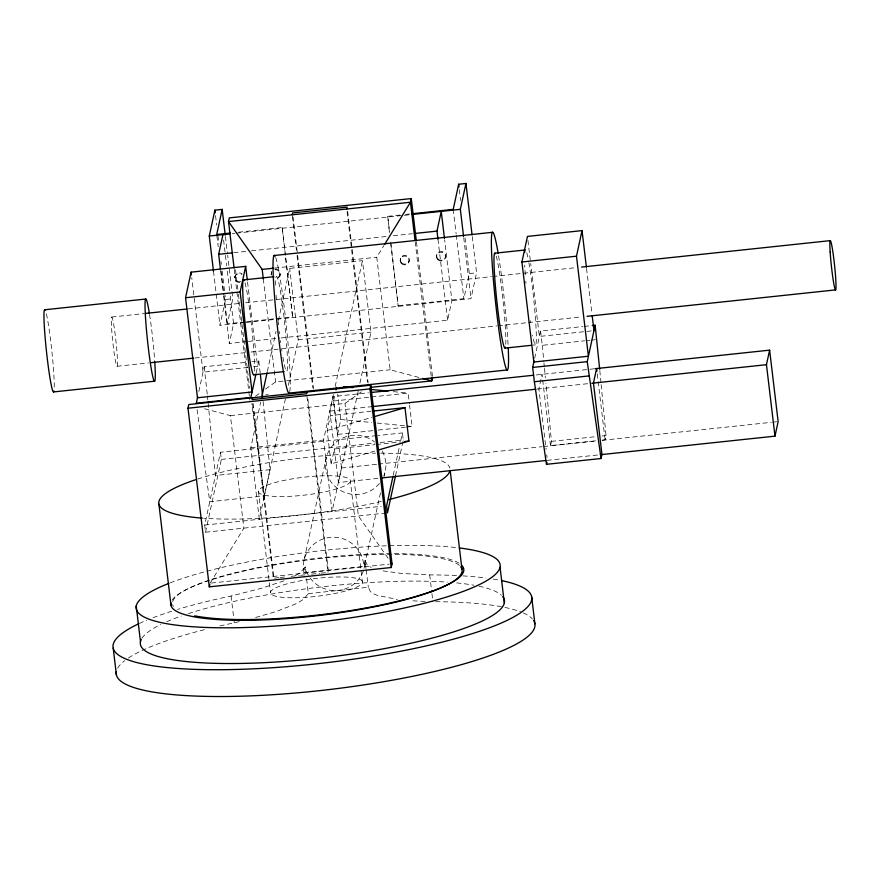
<?xml version="1.0" encoding="UTF-8"?>
<svg xmlns="http://www.w3.org/2000/svg" width="880" height="880" viewBox="0 0 880 880"><rect width="100%" height="100%" fill="white"/><g stroke="black" fill="none" stroke-linecap="round" stroke-linejoin="round"><path stroke-width="0.66" stroke-dasharray="4.4 3.3" d="M372.801 430.661L337.557 434.412L333.575 401.016L334.906 394.801M337.557 434.412L340.769 419.485L337.733 394.108M198.847 391.49L204.204 366.784L246.499 362.285M244.486 322.63L219.934 325.336L225.544 299.486L225.06 295.427M239.789 282.447A4.51 4.411 12.2 0 1 234.927 276.815L235.092 276.089M245.113 321.948L227.37 323.829L232.815 298.716L227.656 255.409M247.049 341.561L229.306 343.453L233.574 323.785L230.186 295.427M386.111 513.029L205.546 532.213L204.699 525.074L220.484 452.254L376.607 435.655M205.546 532.213L221.342 459.404L220.484 452.254M271.315 272.943L271.469 272.217M238.557 232.199L282.216 227.557L285.285 255.343M256.212 372.79L258.775 360.987L251.955 361.713M279.983 275.429L280.137 274.703M285.439 398.761L259.314 519.233L250.789 447.777L260.656 402.27M267.333 371.481L276.045 331.32M278.366 320.606L289.685 268.4L362.45 260.667L370.975 332.123L359.656 384.329M282.216 227.557L292.71 317.603L285.439 256.696M197.076 409.684L209.759 501.71L264.341 495.902L270.028 469.689L263.065 400.906M288.332 385.374L298.21 339.856L289.685 268.4M278.817 577.643L273.361 578.215L273.757 576.378L253.11 403.205M358.204 391.028L332.079 511.5L323.554 440.044L333.432 394.526M335.17 386.496L362.45 260.667M377.949 478.357L338.382 482.559L329.857 411.103L333.014 396.561L368.489 392.788M374.66 451.121L331.133 463.903L327.151 430.507L330.385 415.58L371.074 411.257M304.326 558.954L326.436 457.017M366.003 568.513L365.013 560.483L363.737 566.346L303.952 572.704L305.228 566.841A30.25 29.623 12.2 0 0 338.316 590.458A30.25 29.623 12.2 0 0 365.013 560.483L367.191 564.905A117.128 22.55 -6.8 0 0 371.195 567.413M331.133 463.903L334.367 448.976L375.056 444.653M400.004 215.028L387.728 216.337L389.345 231.957M338.382 482.559L341.528 468.017L333.014 396.561M321.112 573.144L327.943 572.418L328.339 570.581L307.681 397.397M400.29 259.237L400.455 258.511M390.786 242.055L398.222 306.383L390.632 242.781M408.958 261.723L409.112 260.997M380.468 492.899L363.957 568.249M383.966 476.806L384.835 472.78M436.678 255.365L436.832 254.639M393.217 475.288L399.531 446.16M400.686 440.858L402.402 432.916L377.971 435.512M395.505 475.805L403.26 440.066L402.402 432.916M445.346 257.851L445.5 257.125M281.16 337.942L447.612 320.243L451.88 300.586L444.631 239.811M398.376 305.657L463.87 298.694L469.315 273.57L464.959 237.039M245.85 322.487L470.987 298.65L476.586 272.8L472.23 236.258M534.644 358.336L540.562 331.034L582.857 326.535M595.551 440.847L550.528 445.632L551.452 441.375L545.886 383.207M602.382 440.121L605.11 439.835L606.034 435.578L601.106 384.164M306.614 578.897L308.297 593.648L304.073 598.752A117.084 22.539 -6.8 0 1 295.394 604.021L276.892 611.314L252.912 618.266M418.77 377.399L390.17 369.765L376.75 257.224L383.922 245.531M210.122 583.176L243.837 528.176L230.417 415.635L201.817 408.012M255.442 396.242L261.041 392.271M265.518 389.092L275.594 381.953L285.142 380.93M230.417 415.635L344.993 403.458L361.79 391.556M284.009 580.822L261.503 588.269L231.088 596.013A210.826 40.59 -6.8 0 0 177.452 609.455M327.151 430.507L371.998 417.34M219.912 625.955A210.826 40.59 -6.8 0 1 234.278 622.809L242.616 620.851M405.46 214.456L410.916 213.873M232.199 233.585L234.894 233.299M236.236 233.156L403.733 215.347M404.404 215.358L410.476 214.632M233.684 252.714L245.971 251.405M251.427 250.833L387.86 236.324M393.327 235.741L412.423 233.717M274.45 268.103L376.75 257.224M225.544 299.486L232.815 298.716M469.315 273.57L476.586 272.8M111.683 317.02L144.463 313.533M188.177 308.88L240.097 303.369M245.553 302.786L491.447 276.65M492.811 276.507L576.147 267.641M246.477 321.805L292.864 316.877M248.413 341.418L279.796 338.085M298.21 339.856L370.975 332.123M117.073 366.278L148.489 362.934M194.942 357.995L245.487 352.627M250.943 352.044L496.837 325.908M498.201 325.765L526.889 322.707M528.264 322.564L581.537 316.899M584.221 326.392L592.405 325.523M248.05 367.411L203.027 372.196L191.741 277.574M253.506 366.839L257.598 366.399L247.445 281.237M591.228 330.935L539.385 336.446L530.684 263.45M532.851 345.158L535.502 344.872M540.562 331.034L542.267 345.323L584.562 340.824M585.926 340.681L590.018 340.241M591.382 340.098L595.474 339.669M286.506 380.787L390.17 369.765M265.551 394.944L268.268 394.658M536.305 374.946L593.879 368.83M333.575 401.016L370.172 397.122M371.525 396.979L408.133 393.085L409.409 403.777M329.857 411.103L370.788 406.758M537.24 389.059L589.094 383.548M378.224 430.089L405.339 427.207M406.692 427.064L412.115 426.492L409.563 405.108M250.789 447.777L323.554 440.044M221.342 459.404L374.748 443.091M380.182 442.519L403.26 440.066M376.409 444.51L400.818 441.914M270.028 469.689L215.446 475.486L207.944 401.302M551.452 441.375L596.475 436.59M601.931 436.018L606.034 435.578M341.528 468.017L377.003 464.244M378.367 464.101L542.102 446.688M543.466 446.545L596.673 440.891M602.129 440.308L771.32 422.334M772.684 422.18L776.776 421.751M547.129 460.372L598.972 454.861M204.699 525.074L381.183 506.308M211.453 583.033L389.323 564.124M280.181 577.489L285.637 576.917M291.104 576.334L299.288 575.465M300.652 575.322L306.108 574.739M311.564 574.156L319.748 573.287M308.297 593.648L368.335 587.268L370.491 591.69A117.084 22.539 -6.8 0 0 377.234 595.32L397.364 599.445M456.566 575.542A210.826 40.59 -6.8 0 0 429.693 574.904L401.28 573.419L382.096 570.724M425.029 601.458L410.839 600.71M393.327 391.633L408.133 393.085M340.769 419.485L371.723 422.521M377.113 423.049L405.383 425.832M406.725 425.964L412.115 426.492M388.135 558.272L358.413 515.999L344.993 403.458M303.952 572.704L303.512 570.031A30.25 29.623 12.2 0 1 330.011 537.372A30.25 29.623 12.2 0 1 363.55 563.651L363.737 566.346M264.341 495.902L251.658 403.887M366.168 569.855L368.335 587.268M586.542 268.466L591.866 313.071M597.245 373.923L605.11 439.835M527.945 240.471L530.519 262.097M550.528 445.632L542.025 374.341L538.879 388.894L546.095 449.427M546.733 454.806L547.052 457.49M459.305 189.673L460.603 200.497M463.727 237.754L470.987 298.65M453.211 209.374L456.126 233.739M456.28 235.092L463.87 298.694M437.954 239.206L447.612 320.243M416.471 242.198L432.399 375.826M415.184 241.78L431.277 376.783M387.728 216.337L389.664 232.573M429.693 574.904L431.772 592.328M431.937 593.659L432.894 601.7M347.644 211.222L368.137 383.042M347.083 211.695L367.411 382.151M350.394 481.25A46.343 8.921 -6.8 0 1 279.686 496.551A46.343 8.921 -6.8 0 1 283.14 480.612A46.343 8.921 -6.8 0 1 350.394 481.25L362.461 582.483A46.343 8.921 -6.8 0 1 291.753 597.784A46.343 8.921 -6.8 0 1 295.207 581.845A46.343 8.921 -6.8 0 1 362.461 582.483M293.073 217.03L297.462 253.847M297.627 255.211L313.555 388.85M292.347 216.139L296.417 250.228M297.066 255.684L312.84 387.959M306.966 396.506L327.943 572.418M263.307 278.894L275.594 381.953M258.775 360.987L260.48 375.276M252.549 403.678L273.361 578.215M235.488 269.72L238.26 292.897M238.425 294.261L240.042 307.901M240.207 309.265L245.575 354.266M245.74 355.63L249.645 388.355M234.212 269.302L249.854 400.202M258.423 491.029L270.49 592.251M225.401 236.456L227.491 254.056M223.586 240.053L226.644 265.716M227.293 271.117L230.032 294.074M215.534 215.578L216.667 225.049M217.954 235.884L218.922 244.002M221.023 261.591L221.342 264.297M222.156 271.062L224.895 294.074M216.887 235.873L218.174 246.697M221.078 271.051L223.817 294.063M223.982 295.416L227.37 323.829M220.616 270.512L223.509 294.822M223.674 296.175L229.306 343.453M213.488 271.205L219.934 325.336M204.204 366.784L207.262 394.559M231.088 596.013L233.684 617.793M234.08 621.137L234.278 622.809M305.998 573.54L305.228 566.841L300.982 571.945A117.128 22.55 -6.8 0 1 293.469 576.62M207.405 395.912L207.812 399.96M599.819 370.634L600.985 382.811M542.267 345.323L543.818 361.559M543.95 362.912L544.335 366.971M544.467 368.324L545.369 377.795M234.927 276.815A4.51 4.411 12.2 0 1 242.055 274.615M240.878 281.523A4.51 4.411 12.2 0 1 234.96 276.705A4.51 4.411 12.2 0 1 241.956 273.702M275.121 269.797A4.51 4.411 12.2 0 1 280.148 274.34A4.51 4.411 12.2 0 1 274.89 278.531M271.227 274.978A4.51 4.411 12.2 0 1 271.755 271.942M274.967 269.115A4.51 4.411 12.2 0 1 280.302 273.46A4.51 4.411 12.2 0 1 275.044 277.805M271.546 274.857A4.51 4.411 12.2 0 1 271.755 271.491M498.575 255.805A69.245 4.499 83.9 0 1 508.178 346.687M275.671 257.477A69.245 4.499 83.9 0 1 286.264 325.127A69.245 4.499 83.9 0 1 289.751 391.534M496.254 256.036A47.729 3.102 83.9 0 1 502.876 299.2A47.729 3.102 83.9 0 1 505.769 344.212M528.869 262.702A47.729 3.102 83.9 0 1 536.041 327.954A47.729 3.102 83.9 0 1 532.543 335.28M530.453 322.718A47.729 3.102 83.9 0 1 530.145 320.617M525.954 283.426A47.729 3.102 83.9 0 1 525.778 281.27M525.283 274.857A47.729 3.102 83.9 0 1 524.711 265.056M526.757 252.791A47.729 3.102 83.9 0 1 528.297 259.567M244.97 282.744A47.729 3.102 83.9 0 1 251.845 328.284A47.729 3.102 83.9 0 1 254.364 372.592M275.704 285.065A47.729 3.102 83.9 0 1 280.995 294.789A47.729 3.102 83.9 0 1 287.463 359.997A47.729 3.102 83.9 0 1 282.755 356.268M281.952 351.197A47.729 3.102 83.9 0 1 281.644 349.162M280.742 342.738A47.729 3.102 83.9 0 1 280.456 340.527M279.609 333.784A47.729 3.102 83.9 0 1 279.345 331.551M278.597 324.896A47.729 3.102 83.9 0 1 278.267 321.695M276.331 299.244A47.729 3.102 83.9 0 1 276.089 295.24M46.376 313.83A41.338 2.684 83.9 0 1 51.909 351.703A41.338 2.684 83.9 0 1 54.186 388.586M149.545 314.435A41.338 2.684 83.9 0 1 154.66 360.47M172.117 600.16A146.641 28.237 -6.8 0 1 313.698 559.262A146.641 28.237 -6.8 0 1 459.987 566.049M381.304 501.457A146.641 28.237 -6.8 0 1 203.632 518.221M197.659 479.05A146.641 28.237 -6.8 0 1 375.573 453.167M380.666 453.167A146.641 28.237 -6.8 0 1 449.9 468.116M139.326 623.491A210.826 40.59 -6.8 0 1 146.751 620.224M153.087 617.694A210.826 40.59 -6.8 0 1 172.48 610.984M462.99 575.894A210.826 40.59 -6.8 0 1 486.024 578.028M493.229 579.073A210.826 40.59 -6.8 0 1 499.411 580.162M117.634 668.184A210.826 40.59 -6.8 0 1 124.729 660.616M128.425 657.976A210.826 40.59 -6.8 0 1 205.854 629.321M435.677 601.711A210.826 40.59 -6.8 0 1 502.612 606.958M504.944 607.431A210.826 40.59 -6.8 0 1 520.751 611.897M523.237 612.92A210.826 40.59 -6.8 0 1 532.411 618.97M141.922 638.297A183.337 35.299 -6.8 0 1 160.688 624.536M166.782 621.72A183.337 35.299 -6.8 0 1 181.291 616.044M188.441 613.624A183.337 35.299 -6.8 0 1 447.359 582.131M456.621 582.901A183.337 35.299 -6.8 0 1 474.001 585.233M478.984 586.201A183.337 35.299 -6.8 0 1 501.303 595.155M173.448 606.485A146.663 28.237 -6.8 0 1 172.623 604.615M172.7 601.689A146.663 28.237 -6.8 0 1 303.743 559.944A146.663 28.237 -6.8 0 1 459.14 563.266M170.192 582.846A183.337 35.299 -6.8 0 1 457.875 547.767M382.25 451.077A30.25 29.623 12.2 0 1 383.911 475.596M379.346 483.483A30.25 29.623 12.2 0 1 336.897 487.993A30.25 29.623 12.2 0 1 331.925 446.314A30.25 29.623 12.2 0 1 374.374 441.804M437.899 259.776A4.51 4.411 12.2 0 0 445.379 257.697A4.51 4.411 12.2 0 0 439.747 252.362A4.51 4.411 12.2 0 0 437.899 259.776M438.053 259.05A4.51 4.411 12.2 0 0 445.544 256.971A4.51 4.411 12.2 0 0 439.912 251.636A4.51 4.411 12.2 0 0 438.053 259.05M401.511 263.637A4.51 4.411 12.2 0 0 409.002 261.569A4.51 4.411 12.2 0 0 403.37 256.223A4.51 4.411 12.2 0 0 401.511 263.637M401.665 262.911A4.51 4.411 12.2 0 0 409.156 260.843A4.51 4.411 12.2 0 0 403.524 255.497A4.51 4.411 12.2 0 0 401.665 262.911M111.606 328.438A24.805 1.617 83.9 0 0 116.919 366.289A24.805 1.617 83.9 0 0 114.598 330.198A24.805 1.617 83.9 0 0 111.606 328.438"/><path stroke-width="1.32" d="M335.984 389.818L336.512 387.332M245.674 266.365L240.13 291.94L252.054 391.974L197.483 397.771L185.548 297.737L191.092 272.162L245.674 266.365L247.28 279.884M213.488 271.205L209.286 236.016L214.896 210.166L222.167 209.396L225.236 235.103M222.167 209.396L216.722 234.52L230.362 233.068M220.451 269.17L218.68 254.309L222.948 234.652M187.99 408.221L188.793 404.547L370.744 385.198L392.04 563.838L391.248 567.512L209.297 586.85L187.99 408.221L369.941 388.883L370.744 385.198M197.714 396.693L196.306 403.194L250.877 397.397L255.959 373.989M209.297 586.85L209.825 584.408M252.461 397.749L252.065 399.586L306.636 393.778L307.032 391.941M292.182 214.775L292.589 212.938L347.16 207.13L346.764 208.967M261.822 396.913L267.047 372.812M234.08 267.938L228.514 221.573L229.317 217.899L411.268 198.561L410.465 202.235L415.019 240.416M437.954 239.206L436.986 231.11L441.243 211.442L444.466 238.458M392.931 476.608L386.617 505.736L387.464 512.875L395.505 475.805M472.076 234.905L465.938 183.48L458.667 184.25L453.211 209.374L412.28 213.73M463.562 236.401L460.339 209.33L465.938 183.48M432.564 377.19L431.772 380.875L370.667 387.365M582.032 230.615L576.488 256.19L588.412 356.224L533.841 362.021L521.917 261.987L527.461 236.412L582.032 230.615L586.388 267.113M596.926 371.228L596.607 368.544L593.45 383.086L601.953 454.388L601.051 458.513L546.48 464.321L534.369 381.733L532.664 367.444L534.072 360.943M546.48 464.321L546.931 462.253M601.051 458.513L587.246 361.636L595.133 325.226L592.405 325.523M600.336 454.718L774.983 436.15L766.458 364.694L769.615 350.152L594.979 368.709M774.983 436.15L778.14 421.608L769.615 350.152M384.648 244.354L410.465 202.235L228.514 221.573L262.174 269.412L263.307 278.894M374.638 416.559L404.976 407.649L408.958 441.056L378.62 449.966M209.286 236.016L229.768 233.926M411.818 214.489L460.339 209.33M218.68 254.309L232.32 252.857M415.151 233.42L436.986 231.11M274.208 255.508L492.514 232.309M262.174 269.412L273.086 268.246M243.54 279.917L273.878 276.694M494.824 253.209L525.327 249.964M44.66 309.782L145.706 299.035M185.548 297.737L240.13 291.94M521.917 261.987L576.488 256.19M145.838 313.39L186.813 309.034M581.614 267.069L830.236 240.636M151.228 362.648L193.567 358.138M587.004 316.327L835.626 289.894M53.57 391.93L154.605 381.194M253.726 374.825L284.064 371.602M504.999 348.117L531.531 345.301M289.102 393.129L507.397 369.93M532.664 367.444L587.246 361.636M371.217 392.491L533.577 375.243M534.369 381.733L588.951 375.925M372.152 406.615L535.876 389.213M591.822 383.262L766.458 364.694M373.78 410.971L404.976 407.649M404.888 441.485L408.958 441.056M382.041 477.917L545.765 460.515M343.508 386.749L352.935 387.673M370.436 389.389L387.937 391.105M422.664 378.444L431.772 380.875L431.442 378.147M390.478 561.616L392.04 563.838M595.133 325.226L599.687 369.281M592.185 315.777L593.967 330.649M531.707 597.036L534.897 623.832M458.667 184.25L458.986 186.967M500.06 567.248L504.317 602.976M450.219 470.822L461.967 569.349M411.268 198.561L416.306 240.834M369.941 388.883L391.248 567.512M214.896 210.166L215.215 212.872M191.092 272.162L191.422 274.868M158.917 504.163L170.984 605.385M136.224 605.924L140.481 641.652M113.223 648.219L116.413 675.015M260.48 375.276L262.658 396.858M508.233 348.007A69.245 4.499 83.9 0 1 502.062 350.724A69.245 4.499 83.9 0 1 491.601 252.516A69.245 4.499 83.9 0 1 498.135 253.187M289.454 392.634A69.245 4.499 83.9 0 1 277.046 323.62A69.245 4.499 83.9 0 1 275.11 256.212M505.483 347.083A47.729 3.102 83.9 0 1 496.925 301.895A47.729 3.102 83.9 0 1 495.44 253.792M524.678 252.197A47.729 3.102 83.9 0 1 524.854 251.009M253.979 374.528A47.729 3.102 83.9 0 1 245.399 326.337A47.729 3.102 83.9 0 1 244.167 280.5M53.955 390.973A41.338 2.684 83.9 0 1 46.563 352.297A41.338 2.684 83.9 0 1 45.221 310.2M154.737 361.691A41.338 2.684 83.9 0 1 151.954 372.691A41.338 2.684 83.9 0 1 145.2 311.817A41.338 2.684 83.9 0 1 149.38 313.368M460.702 566.863A146.641 28.237 -6.8 0 1 323.477 614.955A146.641 28.237 -6.8 0 1 170.962 602.833M449.911 470.668A146.641 28.237 -6.8 0 1 388.795 499.62M202.279 518.122A146.641 28.237 -6.8 0 1 195.415 479.787M501.743 580.635A210.826 40.59 -6.8 0 1 327.404 662.596A210.826 40.59 -6.8 0 1 138.094 624.063M533.621 620.554A210.826 40.59 -6.8 0 1 333.971 688.985A210.826 40.59 -6.8 0 1 116.325 671.704M502.722 596.673A183.337 35.299 -6.8 0 1 325.699 657.47A183.337 35.299 -6.8 0 1 141.284 639.43M462.165 565.796A146.663 28.237 -6.8 0 1 368.72 607.442A146.663 28.237 -6.8 0 1 194.634 615.835M459.206 547.932A183.337 35.299 -6.8 0 1 445.775 597.278A183.337 35.299 -6.8 0 1 200.574 627.22A183.337 35.299 -6.8 0 1 168.861 583.374M830.159 252.065A24.805 1.617 83.9 0 0 835.472 289.916A24.805 1.617 83.9 0 0 833.151 253.825A24.805 1.617 83.9 0 0 830.159 252.065"/></g></svg>
